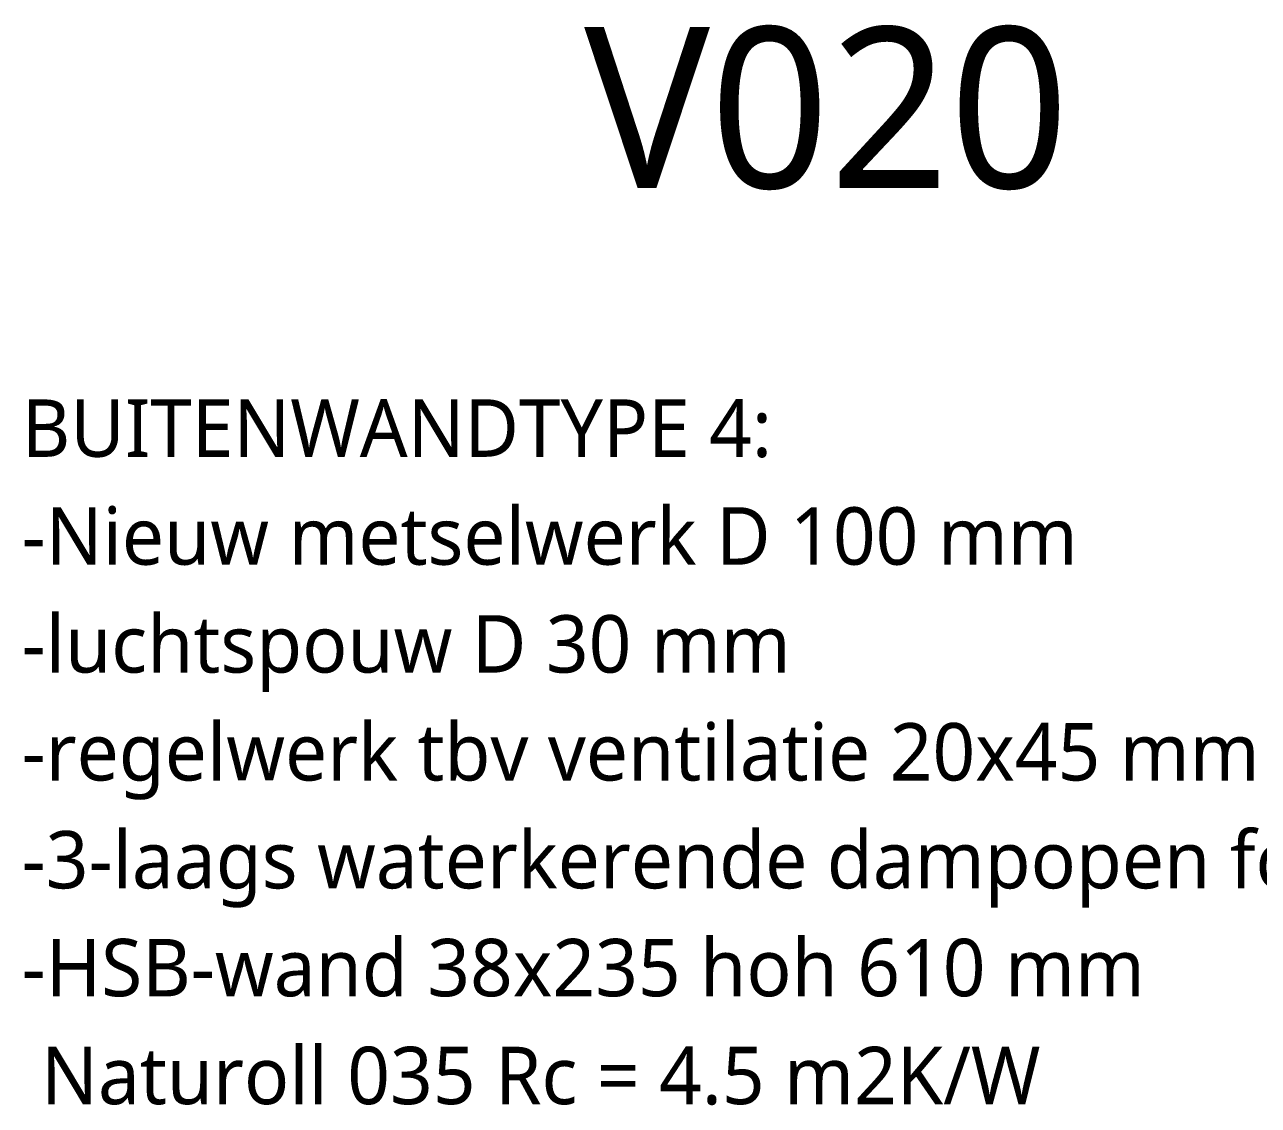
# Model space of a CAD drawing. Header units: millimetres. Extents: x 1789 to 13769, y 2055 to 27197.
# Drawn here: x 1942 to 2479, y 8132 to 8602 of the extents above; entities that cross this region are included whole.
import ezdxf

# ---------------------------------------------------------------- set-up
doc = ezdxf.new("R2010")
doc.units = ezdxf.units.MM
doc.layers.add('G-ANNO-TEXT', color=231, linetype='Continuous', lineweight=13)
doc.styles.add('Segoe UI_2', font='segoeui.ttf', dxfattribs={"height": 25})
doc.styles.add('Segoe UI_3', font='segoeui.ttf', dxfattribs={"height": 70})
doc.styles.add('Segoe UI_B', font='segoeui.ttf', dxfattribs={"height": 25})

msp = doc.modelspace()

# ---------------------------------------------------------------- texts
at = {"layer": 'G-ANNO-TEXT', "color": 7, "attachment_point": 1}
for s, insert, char_height, width, style in [('V020', (2185.66, 8600.92), 70, 272.5738, 'Segoe UI_3'), ('BUITENWANDTYPE 4:', (1940.7, 8438.89), 25, 436.118, 'Segoe UI_B'), ('-Nieuw metselwerk D 100 mm', (1940.7, 8391.92), 25, 569.9998, 'Segoe UI_2'), ('-luchtspouw D 30 mm', (1940.7, 8344.96), 25, 416.8775, 'Segoe UI_2'), ('-regelwerk tbv ventilatie 20x45 mm', (1940.7, 8297.99), 25, 663.7973, 'Segoe UI_2'), ('-3-laags waterkerende dampopen folie', (1940.7, 8251.03), 25, 730.3373, 'Segoe UI_2'), ('-HSB-wand 38x235 hoh 610 mm', (1940.7, 8204.07), 25, 611.6876, 'Segoe UI_2'), (' Naturoll 035 Rc = 4.5 m2K/W', (1940.7, 8157.1), 25, 565.1897, 'Segoe UI_2')]:
    msp.add_mtext(s, dxfattribs=dict(at, insert=insert, char_height=char_height, width=width, style=style))

doc.saveas('drawing.dxf')
